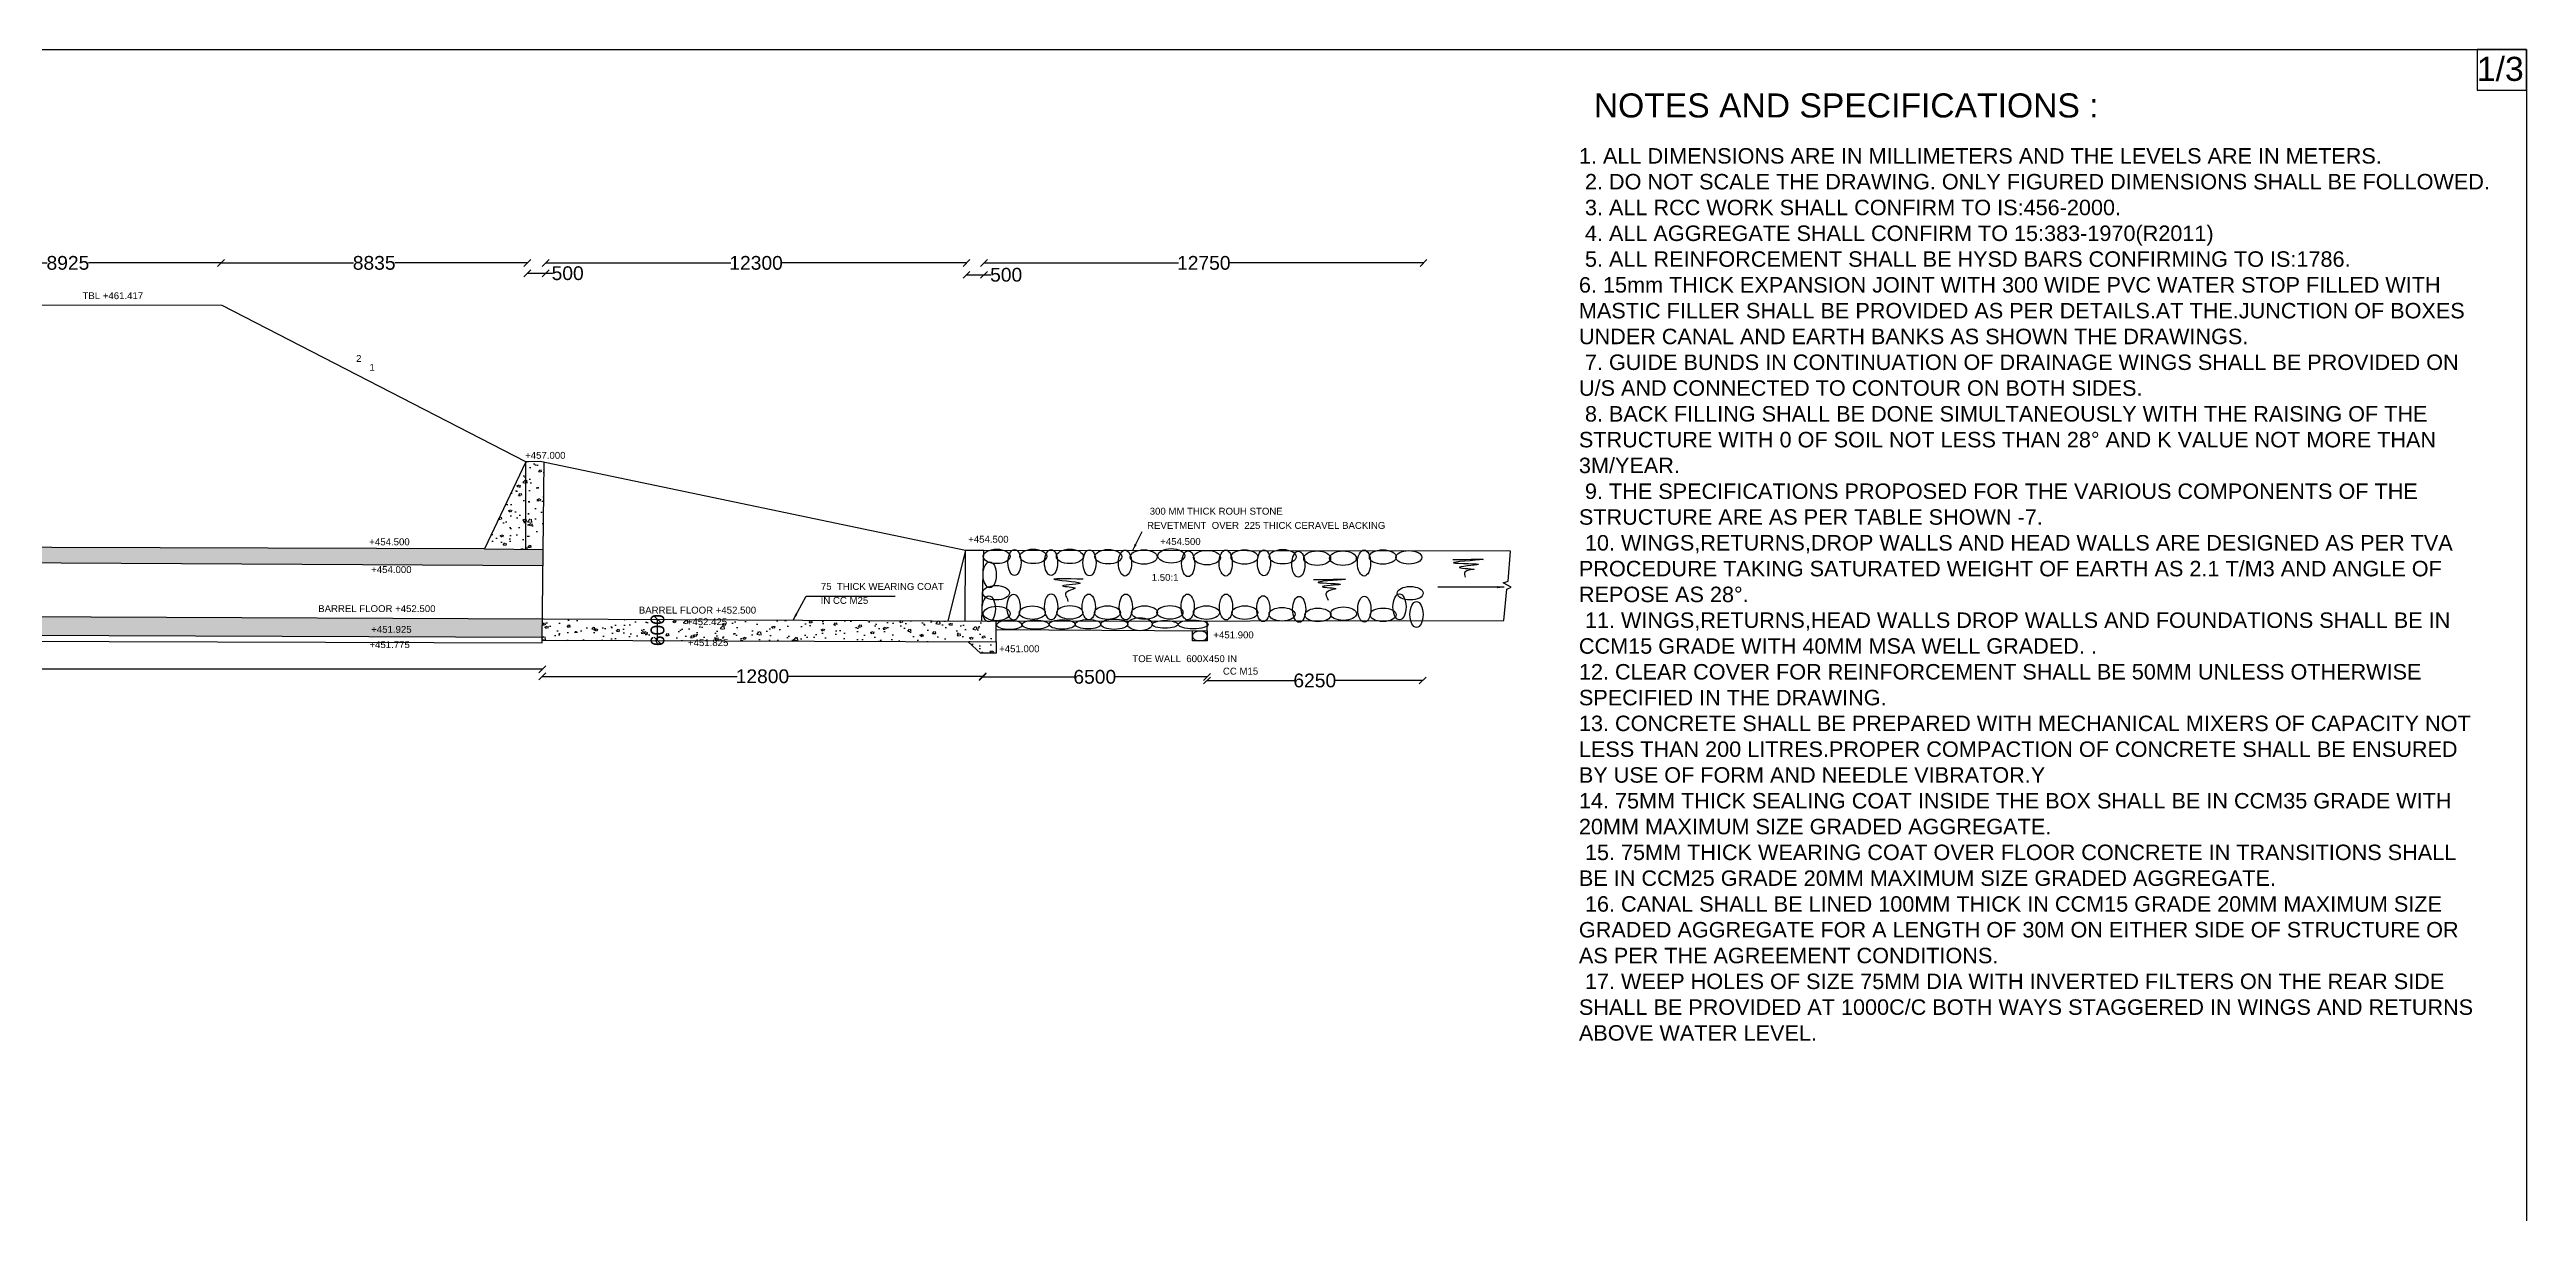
# Model space of a CAD drawing. Header units: millimetres. Extents: x 5124 to 2995863, y 2311 to 45179678.
# Drawn here: x 2923883 to 2995863, y 45145828 to 45179678 of the extents above; entities that cross this region are included whole.
import ezdxf

# ---------------------------------------------------------------- set-up
doc = ezdxf.new("R2010")
doc.units = ezdxf.units.MM
doc.header["$MEASUREMENT"] = 0
doc.layers.add('DRAWING', color=7, linetype='Continuous')
doc.layers.add('TEXT', color=7, linetype='Continuous')
doc.styles.get("Standard").update_dxf_attribs({"font": 'arial.ttf', "height": 400})
doc.dimstyles.get("Standard").update_dxf_attribs({"dimtxt": 200, "dimasz": 200, "dimexe": 0.18, "dimexo": 0.0625, "dimgap": 0.09, "dimtad": 0, "dimdec": 0, "dimzin": 0, "dimdsep": 46, "dimtxsty": 'Standard', "dimblk": 'OBLIQUE', "dimcen": 0.09, "dimse1": 1, "dimse2": 1, "dimadec": 0, "dimazin": 0, "dimtfac": 1, "dimtdec": 0, "dimtofl": 0, "dimtmove": 0, "dimatfit": 3, "dimfxl": 1, "dimtolj": 1, "dimtzin": 0, "dimarcsym": 0})
pattern_1 = [(50, (0, 0), (717.2601826, -62.752135), [75, -825]), (355, (0, 0), (-138.751334, 752.192134), [60, -660]), (100.4514, (59.8, -5.2), (578.509382, 689.439542), [63.74019, -701.142112]), (46.1842, (0, 200), (1067.241049, -165.519014), [112.5, -1237.5]), (96.6356, (88.9, 186.2), (934.662706, 974.11787), [95.610288, -1051.713]), (351.1842, (0, 200), (934.661945, 974.1186), [90, -990]), (21, (100, 150), (596.907052, -402.618891), [75, -825]), (326, (100, 150), (243.315332, 725.150045), [60, -660]), (71.4514, (149.74, 116.45), (840.222629, 322.530497), [63.74019, -701.142112]), (37.5, (0, 0), (12.1598553, 332.8938538), [0, -652, 0, -670, 0, -662.5]), (7.5, (0, 0), (263.0695374, 394.411712), [0, -382, 0, -637, 0, -252.5]), (327.5, (-223, 0), (533.8224362, -22.5548717), [0, -250, 0, -780, 0, -1035]), (317.5, (-323, 0), (583.1861693, 100.1049823), [0, -325, 0, -518, 0, -735])]

# ---------------------------------------------------------------- blocks, each defined once
blk = doc.blocks.new('_Oblique')
at = {"color": 0, "linetype": 'ByBlock', "lineweight": -2}
blk.add_line((-0.5, -0.5), (0.5, 0.5), dxfattribs=at)
blk = doc.blocks.new('*D14')
at = {"layer": 'Defpoints', "color": 0, "transparency": 16777216}
for p in [(2928867, 45173471), (2919967, 45173299), (2928867, 45173309)]:
    blk.add_point(p, dxfattribs=at)
at = {"layer": 'TEXT', "color": 0, "lineweight": -2, "transparency": 16777216}
for p, q in [((2919967, 45173471), (2923818, 45173471)), ((2928867, 45173471), (2925016, 45173471))]:
    blk.add_line(p, q, dxfattribs=at)
at = {"layer": 'TEXT', "color": 0, "lineweight": -2, "transparency": 16777216, "xscale": 200, "yscale": 200, "zscale": 200, "rotation": 180}
blk.add_blockref('_Oblique', (2919967, 45173471), dxfattribs=at)
at = {"layer": 'TEXT', "color": 0, "lineweight": -2, "transparency": 16777216, "xscale": 200, "yscale": 200, "zscale": 200}
blk.add_blockref('_Oblique', (2928867, 45173471), dxfattribs=at)
at = {"layer": 'TEXT', "color": 0, "transparency": 16777216, "insert": (2924417, 45173471), "char_height": 400, "attachment_point": 5}
blk.add_mtext('\\A1;8925', dxfattribs=at)
blk = doc.blocks.new('*D15')
at = {"layer": 'Defpoints', "color": 0, "transparency": 16777216}
for p in [(2937766, 45173471), (2928867, 45173224), (2937766, 45173179)]:
    blk.add_point(p, dxfattribs=at)
at = {"layer": 'TEXT', "color": 0, "lineweight": -2, "transparency": 16777216}
for p, q in [((2928867, 45173471), (2932717, 45173471)), ((2937766, 45173471), (2933916, 45173471))]:
    blk.add_line(p, q, dxfattribs=at)
at = {"layer": 'TEXT', "color": 0, "lineweight": -2, "transparency": 16777216, "xscale": 200, "yscale": 200, "zscale": 200, "rotation": 180}
blk.add_blockref('_Oblique', (2928867, 45173471), dxfattribs=at)
at = {"layer": 'TEXT', "color": 0, "lineweight": -2, "transparency": 16777216, "xscale": 200, "yscale": 200, "zscale": 200}
blk.add_blockref('_Oblique', (2937766, 45173471), dxfattribs=at)
at = {"layer": 'TEXT', "color": 0, "transparency": 16777216, "insert": (2933317, 45173471), "char_height": 400, "attachment_point": 5}
blk.add_mtext('\\A1;8835', dxfattribs=at)
blk = doc.blocks.new('*D16')
at = {"layer": 'Defpoints', "color": 0, "transparency": 16777216}
for p in [(2937766, 45173171), (2938299, 45173171), (2938299, 45173171)]:
    blk.add_point(p, dxfattribs=at)
at = {"layer": 'TEXT', "color": 0, "lineweight": -2, "transparency": 16777216}
for p, q in [((2937766, 45173171), (2938299, 45173171)), ((2938299, 45173171), (2938499, 45173171))]:
    blk.add_line(p, q, dxfattribs=at)
at = {"layer": 'TEXT', "color": 0, "lineweight": -2, "transparency": 16777216, "xscale": 200, "yscale": 200, "zscale": 200, "rotation": 180}
blk.add_blockref('_Oblique', (2937766, 45173171), dxfattribs=at)
at = {"layer": 'TEXT', "color": 0, "lineweight": -2, "transparency": 16777216, "xscale": 200, "yscale": 200, "zscale": 200}
blk.add_blockref('_Oblique', (2938299, 45173171), dxfattribs=at)
at = {"layer": 'TEXT', "color": 0, "transparency": 16777216, "insert": (2938940, 45173171), "char_height": 400, "attachment_point": 5}
blk.add_mtext('\\A1;500', dxfattribs=at)
blk = doc.blocks.new('*D17')
at = {"layer": 'Defpoints', "color": 0, "transparency": 16777216}
for p in [(2950532, 45173471), (2938299, 45173171), (2950532, 45173113)]:
    blk.add_point(p, dxfattribs=at)
at = {"layer": 'TEXT', "color": 0, "lineweight": -2, "transparency": 16777216}
for p, q in [((2938299, 45173471), (2943682, 45173471)), ((2950532, 45173471), (2945148, 45173471))]:
    blk.add_line(p, q, dxfattribs=at)
at = {"layer": 'TEXT', "color": 0, "lineweight": -2, "transparency": 16777216, "xscale": 200, "yscale": 200, "zscale": 200, "rotation": 180}
blk.add_blockref('_Oblique', (2938299, 45173471), dxfattribs=at)
at = {"layer": 'TEXT', "color": 0, "lineweight": -2, "transparency": 16777216, "xscale": 200, "yscale": 200, "zscale": 200}
blk.add_blockref('_Oblique', (2950532, 45173471), dxfattribs=at)
at = {"layer": 'TEXT', "color": 0, "transparency": 16777216, "insert": (2944415, 45173471), "char_height": 400, "attachment_point": 5}
blk.add_mtext('\\A1;12300', dxfattribs=at)
blk = doc.blocks.new('*D18')
at = {"layer": 'Defpoints', "color": 0, "transparency": 16777216}
for p in [(2950532, 45173147), (2951042, 45173147), (2951042, 45173126)]:
    blk.add_point(p, dxfattribs=at)
at = {"layer": 'TEXT', "color": 0, "lineweight": -2, "transparency": 16777216}
for p, q in [((2950532, 45173126), (2951042, 45173126)), ((2951042, 45173126), (2951242, 45173126))]:
    blk.add_line(p, q, dxfattribs=at)
at = {"layer": 'TEXT', "color": 0, "lineweight": -2, "transparency": 16777216, "xscale": 200, "yscale": 200, "zscale": 200, "rotation": 180}
blk.add_blockref('_Oblique', (2950532, 45173126), dxfattribs=at)
at = {"layer": 'TEXT', "color": 0, "lineweight": -2, "transparency": 16777216, "xscale": 200, "yscale": 200, "zscale": 200}
blk.add_blockref('_Oblique', (2951042, 45173126), dxfattribs=at)
at = {"layer": 'TEXT', "color": 0, "transparency": 16777216, "insert": (2951683, 45173126), "char_height": 400, "attachment_point": 5}
blk.add_mtext('\\A1;500', dxfattribs=at)
blk = doc.blocks.new('*D19')
at = {"layer": 'Defpoints', "color": 0, "transparency": 16777216}
for p in [(2963811, 45173471), (2951042, 45173126), (2963811, 45173149)]:
    blk.add_point(p, dxfattribs=at)
at = {"layer": 'TEXT', "color": 0, "lineweight": -2, "transparency": 16777216}
for p, q in [((2951042, 45173471), (2956693, 45173471)), ((2963811, 45173471), (2958160, 45173471))]:
    blk.add_line(p, q, dxfattribs=at)
at = {"layer": 'TEXT', "color": 0, "lineweight": -2, "transparency": 16777216, "xscale": 200, "yscale": 200, "zscale": 200, "rotation": 180}
blk.add_blockref('_Oblique', (2951042, 45173471), dxfattribs=at)
at = {"layer": 'TEXT', "color": 0, "lineweight": -2, "transparency": 16777216, "xscale": 200, "yscale": 200, "zscale": 200}
blk.add_blockref('_Oblique', (2963811, 45173471), dxfattribs=at)
at = {"layer": 'TEXT', "color": 0, "transparency": 16777216, "insert": (2957426, 45173471), "char_height": 400, "attachment_point": 5}
blk.add_mtext('\\A1;12750', dxfattribs=at)
blk = doc.blocks.new('*D20')
at = {"layer": 'Defpoints', "color": 0, "transparency": 16777216}
for p in [(2957518, 45161353), (2957518, 45161327), (2963785, 45161377)]:
    blk.add_point(p, dxfattribs=at)
at = {"layer": 'TEXT', "color": 0, "lineweight": -2, "transparency": 16777216}
for p, q in [((2957518, 45161327), (2960054, 45161327)), ((2963785, 45161327), (2961249, 45161327))]:
    blk.add_line(p, q, dxfattribs=at)
at = {"layer": 'TEXT', "color": 0, "lineweight": -2, "transparency": 16777216, "xscale": 200, "yscale": 200, "zscale": 200, "rotation": 180}
blk.add_blockref('_Oblique', (2957518, 45161327), dxfattribs=at)
at = {"layer": 'TEXT', "color": 0, "lineweight": -2, "transparency": 16777216, "xscale": 200, "yscale": 200, "zscale": 200}
blk.add_blockref('_Oblique', (2963785, 45161327), dxfattribs=at)
at = {"layer": 'TEXT', "color": 0, "transparency": 16777216, "insert": (2960651, 45161327), "char_height": 400, "attachment_point": 5}
blk.add_mtext('\\A1;6250', dxfattribs=at)
blk = doc.blocks.new('*D21')
at = {"layer": 'Defpoints', "color": 0, "transparency": 16777216}
for p in [(2950999, 45161433), (2950999, 45161433), (2957518, 45161353)]:
    blk.add_point(p, dxfattribs=at)
at = {"layer": 'TEXT', "color": 0, "lineweight": -2, "transparency": 16777216}
for p, q in [((2950999, 45161433), (2953661, 45161433)), ((2957518, 45161433), (2954856, 45161433))]:
    blk.add_line(p, q, dxfattribs=at)
at = {"layer": 'TEXT', "color": 0, "lineweight": -2, "transparency": 16777216, "xscale": 200, "yscale": 200, "zscale": 200, "rotation": 180}
blk.add_blockref('_Oblique', (2950999, 45161433), dxfattribs=at)
at = {"layer": 'TEXT', "color": 0, "lineweight": -2, "transparency": 16777216, "xscale": 200, "yscale": 200, "zscale": 200}
blk.add_blockref('_Oblique', (2957518, 45161433), dxfattribs=at)
at = {"layer": 'TEXT', "color": 0, "transparency": 16777216, "insert": (2954258, 45161433), "char_height": 400, "attachment_point": 5}
blk.add_mtext('\\A1;6500', dxfattribs=at)
blk = doc.blocks.new('*D22')
at = {"layer": 'Defpoints', "color": 0, "transparency": 16777216}
for p in [(2938201, 45161449), (2938201, 45161449), (2950999, 45161433)]:
    blk.add_point(p, dxfattribs=at)
at = {"layer": 'TEXT', "color": 0, "lineweight": -2, "transparency": 16777216}
for p, q in [((2938201, 45161449), (2943867, 45161449)), ((2950999, 45161449), (2945333, 45161449))]:
    blk.add_line(p, q, dxfattribs=at)
at = {"layer": 'TEXT', "color": 0, "lineweight": -2, "transparency": 16777216, "xscale": 200, "yscale": 200, "zscale": 200, "rotation": 180}
blk.add_blockref('_Oblique', (2938201, 45161449), dxfattribs=at)
at = {"layer": 'TEXT', "color": 0, "lineweight": -2, "transparency": 16777216, "xscale": 200, "yscale": 200, "zscale": 200}
blk.add_blockref('_Oblique', (2950999, 45161449), dxfattribs=at)
at = {"layer": 'TEXT', "color": 0, "transparency": 16777216, "insert": (2944600, 45161449), "char_height": 400, "attachment_point": 5}
blk.add_mtext('\\A1;12800', dxfattribs=at)
blk = doc.blocks.new('*D23')
at = {"layer": 'Defpoints', "color": 0, "transparency": 16777216}
for p in [(2872112, 45161655), (2872112, 45161616), (2938201, 45161449)]:
    blk.add_point(p, dxfattribs=at)
at = {"layer": 'TEXT', "color": 0, "lineweight": -2, "transparency": 16777216}
for p, q in [((2872112, 45161655), (2904402, 45161655)), ((2938201, 45161655), (2905912, 45161655))]:
    blk.add_line(p, q, dxfattribs=at)
at = {"layer": 'TEXT', "color": 0, "lineweight": -2, "transparency": 16777216, "xscale": 200, "yscale": 200, "zscale": 200, "rotation": 180}
blk.add_blockref('_Oblique', (2872112, 45161655), dxfattribs=at)
at = {"layer": 'TEXT', "color": 0, "lineweight": -2, "transparency": 16777216, "xscale": 200, "yscale": 200, "zscale": 200}
blk.add_blockref('_Oblique', (2938201, 45161655), dxfattribs=at)
at = {"layer": 'TEXT', "color": 0, "transparency": 16777216, "insert": (2905157, 45161655), "char_height": 400, "attachment_point": 5}
blk.add_mtext('\\A1;65995', dxfattribs=at)
blk = doc.blocks.new('*D92')
at = {"layer": 'Defpoints', "color": 0, "transparency": 16777216}
for p in [(2941553, 45163102), (2941596, 45163102), (2941593, 45162485)]:
    blk.add_point(p, dxfattribs=at)
at = {"layer": 'TEXT', "color": 0, "lineweight": -2, "transparency": 16777216}
blk.add_line((2941553, 45162485), (2941553, 45163102), dxfattribs=at)
at = {"layer": 'TEXT', "color": 0, "lineweight": -2, "transparency": 16777216, "xscale": 200, "yscale": 200, "zscale": 200}
for p, rotation in [((2941553, 45163102), 90), ((2941553, 45162485), 270)]:
    blk.add_blockref('_Oblique', p, dxfattribs=dict(at, rotation=rotation))
at = {"layer": 'TEXT', "color": 0, "transparency": 16777216, "insert": (2941553, 45162793), "char_height": 400, "attachment_point": 5, "rotation": 90}
blk.add_mtext('\\A1;600', dxfattribs=at)

msp = doc.modelspace()

# ---------------------------------------------------------------- hatches: boundary and pattern name
at = {"layer": 'TEXT'}
h = msp.add_hatch(dxfattribs=at)
h.set_pattern_fill('AR-CONC', color=256, scale=100, style=0)
h.set_pattern_definition(pattern_1)
h.paths.add_polyline_path([(2937726.8, 45167687.1), (2936520.5, 45165157.5), (2937724.1, 45165142.3)])
h.paths.add_polyline_path([(2938261.8, 45167674.3), (2938138.7, 45167700.1), (2937726.8, 45167687.1), (2937724.1, 45165142.3), (2938229.5, 45165135.8)])
h = msp.add_hatch(dxfattribs=at)
h.set_pattern_fill('AR-CONC', color=256, scale=100, style=0)
h.set_pattern_definition(pattern_1)
h.paths.add_polyline_path([(2938229.5, 45165135.8), (2936520.5, 45165157.5), (2911932.9, 45165233.6), (2911932.1, 45165034.5), (2912083.3, 45165035.3), (2912084.4, 45164820.9), (2938223.7, 45164675.4)])
h.paths.add_polyline_path([(2938203.9, 45163117.8), (2912093, 45163241.1), (2912094.9, 45162905.4), (2911924, 45162914), (2911923.1, 45162683.3), (2938197.1, 45162582.7)])
h.paths.add_polyline_path([(2933181.5, 45162660.6), (2934456.8, 45162660.6), (2934456.8, 45162967), (2933181.5, 45162967)], flags=24)
h = msp.add_hatch(dxfattribs=at)
h.set_pattern_fill('AR-CONC', color=256, scale=100, style=0)
h.set_pattern_definition(pattern_1)
edge = h.paths.add_edge_path()
edge.add_line((2951392.6, 45163055.5), (2951244.8, 45163056.2))
edge.add_ellipse((2951177.8, 45163409.4), major_axis=(0, 377.2), ratio=0.5070226, start_angle=159.208165, end_angle=200.517432, ccw=False)
edge.add_line((2951109.9, 45163056.8), (2938235.6, 45163117.6))
edge.add_line((2938235.6, 45163117.6), (2938203.9, 45163117.8))
edge.add_line((2938203.9, 45163117.8), (2938196, 45162497.4))
edge.add_line((2938196, 45162497.4), (2951390.5, 45162450.3))
edge.add_line((2951390.5, 45162450.3), (2951392.6, 45163055.5))
h.paths.add_polyline_path([(2942386, 45162274.8), (2943661.2, 45162274.8), (2943661.2, 45162581.1), (2942386, 45162581.1)], flags=9)
h.paths.add_polyline_path([(2942351, 45162884), (2943626.3, 45162884), (2943626.3, 45163190.4), (2942351, 45163190.4)], flags=9)
h = msp.add_hatch(dxfattribs=at)
h.set_pattern_fill('AR-CONC', color=256, scale=100, style=0)
h.set_pattern_definition(pattern_1)
h.paths.add_polyline_path([(2951390.5, 45162450.3), (2950574.1, 45162453.2), (2950934.3, 45162122), (2951389.3, 45162120.3)])

# ---------------------------------------------------------------- linework, layer by layer
at = {"layer": 'DRAWING'}
for points in [[(2894597.3, 45163230.8), (2911935.9, 45163241.8), (2938235.6, 45163117.6), (2951413.9, 45163055.4), (2966144.7, 45163075.6), (2966235.3, 45163981), (2966361.8, 45164040.7), (2966126.4, 45164167), (2966270.5, 45164219.6), (2966335.2, 45165091.6), (2951035.6, 45165108.8), (2950500.2, 45165109.4), (2938138.7, 45167700.1), (2937726.8, 45167687.1), (2928903.8, 45172231.4), (2922819.3, 45172238.7)], [(2937726.8, 45167687.1), (2936520.5, 45165157.5), (2938229.5, 45165135.8)], [(2937724.1, 45165142.3), (2937726.8, 45167687.1)], [(2938196, 45162497.4), (2938261.8, 45167674.3)], [(2872043.4, 45164878.8), (2901240.4, 45164837), (2911947.1, 45164821.7), (2938223.7, 45164675.4)], [(2936520.5, 45165157.5), (2895666.1, 45165283.9), (2873788.1, 45165390)], [(2950487.7, 45163059.7), (2950500.2, 45165109.4), (2949983.2, 45163062.1)], [(2950979, 45163057.4), (2951035.6, 45165108.8)], [(2872119.3, 45162631.1), (2938195.8, 45162426.2), (2938196, 45162497.4), (2951390.5, 45162450.3), (2951389.3, 45162120.3), (2950934.3, 45162122), (2950574.1, 45162453.2)], [(2938197.1, 45162582.7), (2910493.5, 45162688.8), (2904225.1, 45162712.8), (2899478.5, 45162730.9), (2893569.7, 45162753.5), (2887179.9, 45162725.7), (2872126.6, 45162773.4)], [(2951390.5, 45162450.3), (2951392.6, 45163055.5)], [(2951391.8, 45162816), (2957526.2, 45162770.3), (2957528.4, 45163063.8)], [(2957526.2, 45162770.3), (2957524.1, 45162482.4), (2957096.5, 45162485.6), (2957098.6, 45162773.5)]]:
    msp.add_lwpolyline(points, dxfattribs=at)
at = {"layer": 'TEXT'}
msp.add_lwpolyline([(2982124.1, 45100461.8), (2849718.6, 45100461.8), (2849718.6, 45179678.4), (2995863.5, 45179678.4), (2995863.5, 45100461.8), (2995232.4, 45100461.8)], dxfattribs=at)
msp.add_lwpolyline([(2995863.5, 45179678.4), (2994435.6, 45179678.4), (2994435.6, 45178499), (2995863.5, 45178499)], close=True, dxfattribs=at)
for centre, major_axis, ratio in [((2951204.1, 45164401.8), (0, 377.2), 0.5070226), ((2951409.8, 45164937.2), (-390.8, 0), 0.5374625), ((2951924.9, 45164761.8), (0, 377.2), 0.5070226), ((2952469.9, 45164937.2), (-390.8, 0), 0.5374625), ((2952988.3, 45164761.8), (0, 377.2), 0.5070226), ((2953533.3, 45164937.2), (-390.8, 0), 0.5374625), ((2954104.6, 45164753.1), (0, 377.2), 0.5070226), ((2954649.6, 45164928.4), (-390.8, 0), 0.5374625), ((2955136.4, 45164744.5), (0, 377.2), 0.5070226), ((2955681.4, 45164919.8), (-390.8, 0), 0.5374625), ((2956480.6, 45164954.8), (-390.8, 0), 0.5374625), ((2956973.3, 45164726.9), (0, 377.2), 0.5070226), ((2957518.4, 45164902.2), (-390.8, 0), 0.5374625), ((2958063.2, 45164744.5), (0, 377.2), 0.5070226), ((2958608.2, 45164919.8), (-390.8, 0), 0.5374625), ((2959173.7, 45164753.3), (0, 377.2), 0.5070226), ((2959718.7, 45164928.6), (-390.8, 0), 0.5374625), ((2960175.6, 45164709.4), (0, 377.2), 0.5070226), ((2960720.7, 45164884.7), (-390.8, 0), 0.5374625), ((2961467.7, 45164884.7), (-390.8, 0), 0.5374625), ((2962082.9, 45164744.5), (0, 377.2), 0.5070226), ((2962627.9, 45164919.8), (-390.8, 0), 0.5374625), ((2963387, 45164909.7), (-377.7, 0), 0.5199586), ((2951391.7, 45163881.2), (-390.8, 0), 0.5374625), ((2963425.7, 45163866.4), (-377.7, 0), 0.5199586), ((2951177.8, 45163409.4), (0, 377.2), 0.5070226), ((2951409.3, 45163275.3), (-390.8, 0), 0.5374625), ((2951898.5, 45163462.1), (0, 377.2), 0.5070226), ((2952443.2, 45163299.9), (-377.7, 0), 0.5199586), ((2952989.4, 45163471.2), (0, 377.2), 0.5070226), ((2953534.2, 45163308.9), (-377.7, 0), 0.5199586), ((2954083.1, 45163465.3), (0, 377.2), 0.5070226), ((2954627.8, 45163303), (-377.7, 0), 0.5199586), ((2955161.2, 45163465.3), (0, 377.2), 0.5070226), ((2955705.9, 45163303), (-377.7, 0), 0.5199586), ((2956443.5, 45163309.3), (-377.7, 0), 0.5199586), ((2956957.1, 45163465.3), (0, 377.2), 0.5070226), ((2957501.9, 45163303), (-377.7, 0), 0.5199586), ((2958073.9, 45163465.3), (0, 377.2), 0.5070226), ((2958618.7, 45163303), (-377.7, 0), 0.5199586), ((2959154.5, 45163417), (0, 377.2), 0.5070226), ((2959699.2, 45163254.8), (-377.7, 0), 0.5199586), ((2960198.8, 45163397.7), (0, 377.2), 0.5070226), ((2960743.5, 45163235.4), (-377.7, 0), 0.5199586), ((2961484.1, 45163271.2), (-377.7, 0), 0.5199586), ((2962091.9, 45163402.5), (0, 377.2), 0.5070226), ((2962636.6, 45163240.3), (-377.7, 0), 0.5199586), ((2963112.3, 45163470.5), (0, 377.2), 0.5070226), ((2963608, 45163247.2), (0, 377.2), 0.5070226), ((2951777.5, 45162945.7), (-369, 0), 0.3712472), ((2952534.1, 45162954.9), (-392.2, 0), 0.3373149), ((2953310.9, 45162959.9), (-378.3, 0), 0.3619711), ((2954064.1, 45162964.5), (-373.7, 0), 0.3663315), ((2954824.4, 45162964.7), (-394.6, 0), 0.3766234), ((2955569.5, 45162964.7), (-355.1, 0), 0.5294118), ((2956300.6, 45162960.1), (-376, 0), 0.2963011), ((2957119.9, 45162960.1), (-434, 0), 0.2942764), ((2957312.6, 45162621.5), (-213.5, 0), 0.7174857)]:
    msp.add_ellipse(centre, major_axis=major_axis, ratio=ratio, dxfattribs=at)
for points in [[(2964659.7, 45164843.4), (2965515.9, 45164843.4), (2964687.4, 45164749.9), (2965405.1, 45164701.4), (2964857.3, 45164611.4), (2965283.7, 45164559.4), (2965013.2, 45164476.3), (2965020.2, 45164334.3)], [(2953921, 45164276.8), (2953105.2, 45164264.1), (2953827.5, 45164146.1), (2953316.1, 45164077.3), (2953683.5, 45164014.8), (2953403.7, 45163850), (2953453.9, 45163714.4), (2953476.8, 45163622.6)], [(2960618.5, 45164260.9), (2961505.1, 45164266.9), (2960748.1, 45164179.5), (2961399.5, 45164122.3), (2960871.8, 45164053), (2961266.9, 45163998.7), (2960992.5, 45163890.3), (2961040.7, 45163664.3)]]:
    msp.add_spline(points, degree=3, dxfattribs=at)

# ---------------------------------------------------------------- texts
for s, height, p in [('1/3', 700, (2994423.9, 45178765.7)), ('NOTES AND SPECIFICATIONS :', 700, (2968760, 45177701.8)), ('TBL +461.417', 200, (2924840.9, 45172418)), ('2', 200, (2932792, 45170594)), ('1', 200, (2933179.2, 45170336.2)), ('+457.000', 200, (2937704.3, 45167776.3)), ('300 MM THICK ROUH STONE ', 200, (2955854.7, 45166151.9)), ('+454.500', 200, (2950580, 45165335.8)), ('REVETMENT  OVER  225 THICK CERAVEL BACKING', 200, (2955778.5, 45165738.6)), ('+454.500', 200, (2956161.5, 45165269.9)), ('+454.500', 200, (2933176.4, 45165261.4)), ('+454.000', 200, (2933230.6, 45164454)), ('75  THICK WEARING COAT', 200, (2946299.2, 45163962.9)), ('1.50:1', 200, (2955913.7, 45164226.9)), ('BARREL FLOOR +452.500', 200, (2931690.5, 45163318.3)), ('BARREL FLOOR +452.500', 200, (2941007.8, 45163274.5)), ('IN CC M25', 200, (2946293.3, 45163557.8)), ('+451.925', 200, (2933232.6, 45162715.1)), ('+452.425', 200, (2942402.1, 45162938.5)), ('+451.900', 200, (2957704.3, 45162555)), ('+451.775', 200, (2933179.3, 45162271.1)), ('+451.825', 200, (2942437.1, 45162329.2)), ('+451.000', 200, (2951479.1, 45162150.7)), ('TOE WALL  600X450 IN ', 200, (2955349.9, 45161862.6)), ('CC M15', 200, (2957982.1, 45161499.7))]:
    msp.add_text(s, height=height, dxfattribs=at).set_placement(p)
at = {"layer": 'TEXT', "insert": (2968327.3, 45176810), "char_height": 450, "width": 26122.596, "attachment_point": 1}
msp.add_mtext('1. ALL DIMENSIONS ARE IN MILLIMETERS AND THE LEVELS ARE IN METERS.\\P 2. DO NOT SCALE THE DRAWING. ONLY FIGURED DIMENSIONS SHALL BE FOLLOWED.\\P 3. ALL RCC WORK SHALL CONFIRM TO IS:456-2000.\\P 4. ALL AGGREGATE SHALL CONFIRM TO 15:383-1970(R2011)\\P 5. ALL REINFORCEMENT SHALL BE HYSD BARS CONFIRMING TO IS:1786. \\P6. 15mm THICK EXPANSION JOINT WITH 300 WIDE PVC WATER STOP FILLED WITH MASTIC FILLER SHALL BE PROVIDED AS PER DETAILS.AT THE.JUNCTION OF BOXES UNDER CANAL AND EARTH BANKS AS SHOWN THE DRAWINGS.\\P 7. GUIDE BUNDS IN CONTINUATION OF DRAINAGE WINGS SHALL BE PROVIDED ON U/S AND CONNECTED TO CONTOUR ON BOTH SIDES.\\P 8. BACK FILLING SHALL BE DONE SIMULTANEOUSLY WITH THE RAISING OF THE STRUCTURE WITH 0 OF SOIL NOT LESS THAN 28° AND K VALUE NOT MORE THAN 3M/YEAR.\\P 9. THE SPECIFICATIONS PROPOSED FOR THE VARIOUS COMPONENTS OF THE STRUCTURE ARE AS PER TABLE SHOWN -7.\\P 10. WINGS,RETURNS,DROP WALLS AND HEAD WALLS ARE DESIGNED AS PER TVA PROCEDURE TAKING SATURATED WEIGHT OF EARTH AS 2.1 T/M3 AND ANGLE OF REPOSE AS 28°.\\P 11. WINGS,RETURNS,HEAD WALLS DROP WALLS AND FOUNDATIONS SHALL BE IN CCM15 GRADE WITH 40MM MSA WELL GRADED. .\\P12. CLEAR COVER FOR REINFORCEMENT SHALL BE 50MM UNLESS OTHERWISE SPECIFIED IN THE DRAWING. \\P13. CONCRETE SHALL BE PREPARED WITH MECHANICAL MIXERS OF CAPACITY NOT LESS THAN 200 LITRES.PROPER COMPACTION OF CONCRETE SHALL BE ENSURED BY USE OF FORM AND NEEDLE VIBRATOR.Y \\P14. 75MM THICK SEALING COAT INSIDE THE BOX SHALL BE IN CCM35 GRADE WITH 20MM MAXIMUM SIZE GRADED AGGREGATE. \\P 15. 75MM THICK WEARING COAT OVER FLOOR CONCRETE IN TRANSITIONS SHALL BE IN CCM25 GRADE 20MM MAXIMUM SIZE GRADED AGGREGATE. \\P 16. CANAL SHALL BE LINED 100MM THICK IN CCM15 GRADE 20MM MAXIMUM SIZE GRADED AGGREGATE FOR A LENGTH OF 30M ON EITHER SIDE OF STRUCTURE OR AS PER THE AGREEMENT CONDITIONS. \\P 17. WEEP HOLES OF SIZE 75MM DIA WITH INVERTED FILTERS ON THE REAR SIDE SHALL BE PROVIDED AT 1000C/C BOTH WAYS STAGGERED IN WINGS AND RETURNS ABOVE WATER LEVEL.', dxfattribs=at)

# ---------------------------------------------------------------- dimensions: what is measured, and where the dimension line sits
at = {"layer": 'TEXT'}
for base, p1, p2, text, picture, middle in [((2928867, 45173471.3), (2919967, 45173298.8), (2928867, 45173308.6), '8925', '*D14', (2924417, 45173471.3)), ((2937766.2, 45173471.3), (2928867, 45173224.4), (2937766.2, 45173179.5), '8835', '*D15', (2933316.6, 45173471.3)), ((2950531.8, 45173471.3), (2938298.7, 45173170.7), (2950531.8, 45173112.7), '12300', '*D17', (2944415.2, 45173471.3)), ((2963810.7, 45173471.3), (2951042.1, 45173126.4), (2963810.7, 45173149.3), '12750', '*D19', (2957426.4, 45173471.3))]:
    dim = msp.add_linear_dim(base=base, p1=p1, p2=p2, text=text, dimstyle='Standard', override={"dimtxt": 400}, dxfattribs=at)
    dim.commit()
    dim.dimension.update_dxf_attribs({"geometry": picture, "text_midpoint": middle, "dimtype": 160})
for base, p1, p2, text, picture, middle in [((2938298.7, 45173170.7), (2937766.2, 45173170.6), (2938298.7, 45173170.7), '500', '*D16', (2938940, 45173170.7)), ((2951042.1, 45173126.4), (2950531.8, 45173147.1), (2951042.1, 45173147.1), '500', '*D18', (2951683.4, 45173126.4)), ((2872112.4, 45161655.4), (2938201.5, 45161449.1), (2872112.4, 45161615.6), '65995', '*D23', (2905156.9, 45161655.4)), ((2938201.5, 45161449.1), (2950998.6, 45161433.3), (2938201.5, 45161449.1), '12800', '*D22', (2944600.1, 45161449.1)), ((2950998.6, 45161433.3), (2957518.2, 45161352.5), (2950998.6, 45161433.3), '6500', '*D21', (2954258.4, 45161433.3)), ((2957518.2, 45161327), (2963784.5, 45161377.5), (2957518.2, 45161352.5), '6250', '*D20', (2960651.3, 45161327))]:
    dim = msp.add_linear_dim(base=base, p1=p1, p2=p2, text=text, dimstyle='Standard', override={"dimtxt": 400}, dxfattribs=at)
    dim.commit()
    dim.dimension.update_dxf_attribs({"geometry": picture, "text_midpoint": middle})
dim = msp.add_linear_dim(base=(2941552.8, 45163101.7), p1=(2941593.5, 45162485.3), p2=(2941596.4, 45163101.7), angle=90, text='600', dimstyle='Standard', dxfattribs=at)
dim.commit()
dim.dimension.update_dxf_attribs({"geometry": '*D92', "text_midpoint": (2941552.8, 45162793.5), "dimtype": 160})

# ---------------------------------------------------------------- leaders
for points in [[(2955356.1, 45165103.9), (2955632, 45165656.9)], [(2966155.4, 45164042.6), (2964224.5, 45164042.6)], [(2945491.7, 45163083.3), (2945867.9, 45163781.7), (2948456.3, 45163782)]]:
    msp.add_leader(points, dimstyle='Standard', override={"dimgap": 0.09, "dimtad": 0}, dxfattribs=at)

doc.saveas('drawing.dxf')
